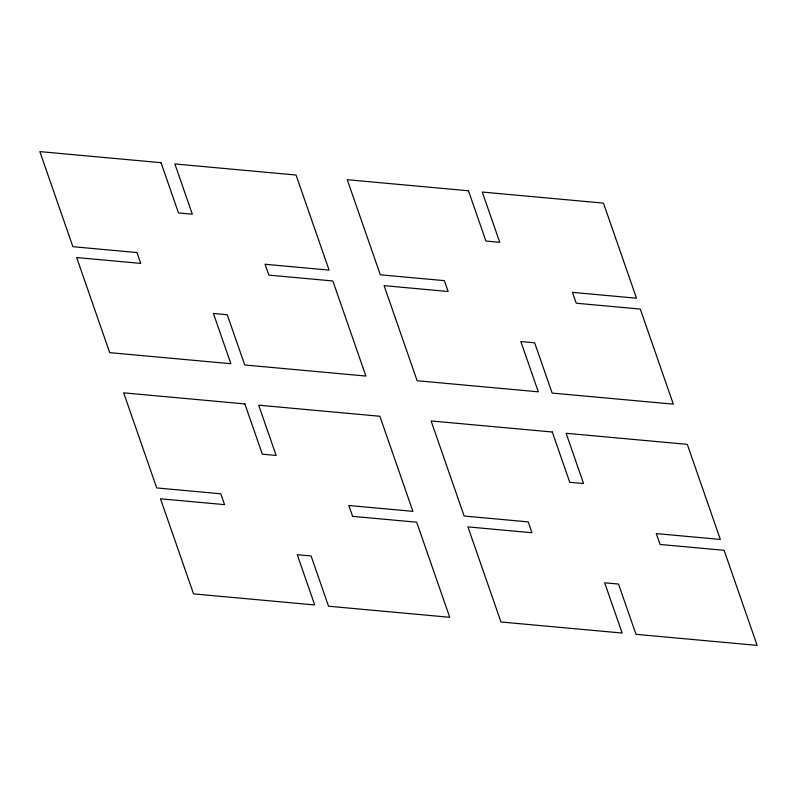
<?xml version="1.0" encoding="UTF-8"?>
<svg xmlns="http://www.w3.org/2000/svg" width="797" height="797" viewBox="0 0 797 797"><rect width="100%" height="100%" fill="white"/><g stroke="black" fill="none" stroke-linecap="round" stroke-linejoin="round"><path stroke-width="1.2" d="M161.024 162.688L39.85 151.609L72.896 246.701L136.935 252.549L140.71 263.408L76.661 257.551L109.707 352.643L230.881 363.721L213.417 313.46L227.255 314.725L244.719 364.986L365.893 376.054L332.857 280.972L268.808 275.114L265.032 264.255L329.081 270.113L296.036 175.021L174.862 163.953L192.326 214.204L178.488 212.948L161.024 162.688M468.457 190.782L347.273 179.704L380.318 274.796L444.367 280.644L448.143 291.503L384.094 285.655L417.13 380.737L538.314 391.815L520.849 341.554L534.677 342.82L552.142 393.08L673.326 404.149L640.28 309.067L576.231 303.209L572.465 292.36L636.504 298.208L603.468 203.125L482.285 192.047L499.749 242.308L485.921 241.043L468.457 190.782M244.858 403.92L123.674 392.851L156.72 487.933L220.769 493.791L224.535 504.64L160.496 498.792L193.532 593.875L314.715 604.953L297.251 554.692L311.079 555.957L328.543 606.218L449.727 617.296L416.682 522.204L352.633 516.356L348.857 505.497L412.906 511.345L379.87 416.263L258.686 405.185L276.151 455.446L262.323 454.18L244.858 403.92M552.281 432.014L431.107 420.946L464.143 516.028L528.192 521.886L531.968 532.745L467.919 526.887L500.964 621.979L622.138 633.047L604.674 582.796L618.512 584.052L635.976 634.312L757.15 645.391L724.104 550.299L660.065 544.451L656.29 533.591L720.339 539.449L687.293 444.357L566.119 433.279L583.583 483.54L569.745 482.275L552.281 432.014"/></g></svg>
